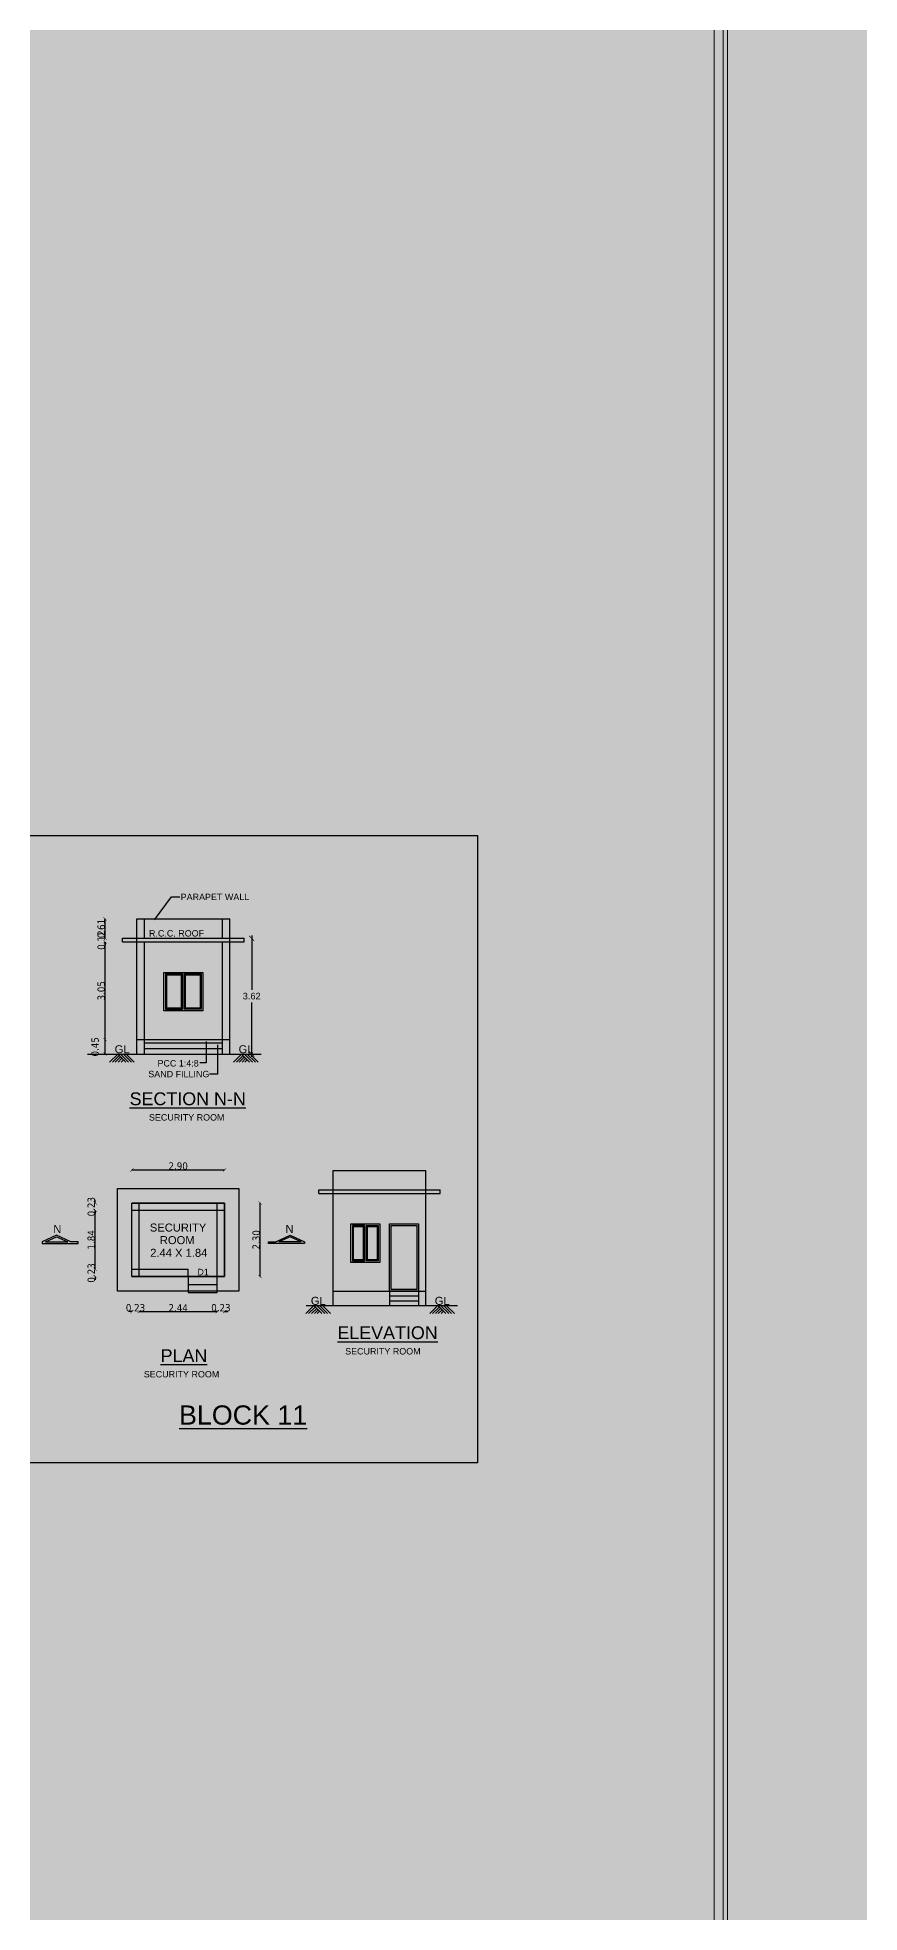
# Model space of a CAD drawing. Header units: metres. Extents: x 0 to 11269, y -5244 to -4054.
# Drawn here: x 10353.8 to 10379.5, y -4869.2 to -4810.6 of the extents above; entities that cross this region are included whole.
import ezdxf

# ---------------------------------------------------------------- set-up
doc = ezdxf.new("R2010")
doc.units = ezdxf.units.M
doc.header["$MEASUREMENT"] = 0
doc.header["$PDMODE"] = 2
doc.linetypes.add('HIDDEN', pattern=[0.375, 0.25, -0.125])
doc.linetypes.add('HIDDEN2', pattern=[0.1875, 0.125, -0.0625])
for name, color, linetype in [('2CON', 5, 'Continuous'), ('3CON', 3, 'Continuous'), ('BOUNDARY', 6, 'Continuous'), ('DIM', 3, 'Continuous'), ('G', 5, 'Continuous'), ('REIN', 3, 'Continuous'), ('TEX', 2, 'Continuous'), ('TEXT', 3, 'Continuous'), ('WALL', 4, 'Continuous')]:
    doc.layers.add(name, color=color, linetype=linetype)
doc.styles.get("Standard").update_dxf_attribs({"font": 'arial.ttf'})
doc.styles.add('STYLE1', font='tahoma.ttf', dxfattribs={"height": 0.23})
doc.styles.add('SUBBU3', font='swissl.ttf', dxfattribs={"width": 0.8})
doc.dimstyles.new('300', dxfattribs={"dimscale": 0.1, "dimtxt": 500, "dimasz": 2000, "dimexe": 400, "dimexo": 1500, "dimgap": 0, "dimtad": 1, "dimlfac": 0.001, "dimzin": 0, "dimdsep": 46, "dimtxsty": 'Standard', "dimcen": 800, "dimse1": 1, "dimse2": 1, "dimclrd": 1, "dimclre": 5, "dimclrt": 3, "dimadec": 0, "dimazin": 0, "dimtfac": 1, "dimtix": 1, "dimtofl": 0, "dimtmove": 1, "dimatfit": 3, "dimfxl": 0, "dimtolj": 1, "dimtzin": 0, "dimarcsym": 0})
doc.dimstyles.new('FLOOR PLAN', dxfattribs={"dimtxt": 0.4, "dimasz": 0.1, "dimexe": 0.18, "dimexo": 0.0625, "dimgap": 0, "dimtad": 1, "dimzin": 0, "dimdsep": 46, "dimtxsty": 'Standard', "dimblk": 'ARCHTICK', "dimcen": 0.09, "dimse1": 1, "dimse2": 1, "dimclrd": 254, "dimclrt": 3, "dimadec": 0, "dimazin": 0, "dimtfac": 1, "dimtix": 1, "dimtofl": 0, "dimtmove": 1, "dimatfit": 0, "dimfxl": 0, "dimtolj": 1, "dimtzin": 0, "dimlwd": -1, "dimarcsym": 0})
doc.dimstyles.new('GG', dxfattribs={"dimscale": 0.1, "dimtxt": 2000, "dimasz": 2000, "dimexe": 400, "dimexo": 1500, "dimgap": 0.08, "dimtad": 1, "dimlfac": 0.001, "dimzin": 0, "dimdsep": 46, "dimtxsty": 'Standard', "dimcen": 800, "dimse1": 1, "dimse2": 1, "dimclrd": 1, "dimclre": 5, "dimclrt": 3, "dimadec": 0, "dimazin": 0, "dimtfac": 1, "dimtix": 1, "dimtofl": 0, "dimtmove": 0, "dimatfit": 3, "dimfxl": 0, "dimtolj": 1, "dimtzin": 0, "dimarcsym": 0})
doc.dimstyles.new('STY', dxfattribs={"dimscale": 0.9, "dimtxt": 0.23, "dimasz": 0.18, "dimexe": 0.15, "dimexo": 0.6, "dimgap": 0.1, "dimtad": 1, "dimtih": 1, "dimtoh": 1, "dimzin": 0, "dimdsep": 46, "dimtxsty": 'Standard', "dimblk": 'ARCHTICK', "dimcen": 0.09375, "dimdle": 0.1, "dimse1": 1, "dimse2": 1, "dimclrd": 256, "dimclrt": 256, "dimadec": 0, "dimazin": 0, "dimtfac": 1, "dimtix": 1, "dimtmove": 1, "dimatfit": 0, "dimfxl": 0, "dimtolj": 1, "dimtzin": 0, "dimlwd": -1, "dimarcsym": 0})

# ---------------------------------------------------------------- blocks, each defined once
blk = doc.blocks.new('_ArchTick')
at = {"color": 0, "lineweight": 0, "const_width": 0.15}
blk.add_lwpolyline([(-0.5, -0.5), (0.5, 0.5)], dxfattribs=at)
blk = doc.blocks.new('*D161')
at = {"layer": 'DEFPOINTS', "color": 0, "linetype": 'ByBlock', "ltscale": 100}
for p in [(10356.734, -4849.299), (10356.964, -4849.299), (10356.964, -4850.392)]:
    blk.add_point(p, dxfattribs=at)
at = {"layer": 'DIM', "color": 254, "linetype": 'HIDDEN', "ltscale": 100}
for p, q in [((10356.734, -4850.392), (10356.634, -4850.392)), ((10356.964, -4850.392), (10357.064, -4850.392))]:
    blk.add_line(p, q, dxfattribs=at)
at = {"layer": 'DIM', "color": 254, "linetype": 'ByBlock', "ltscale": 100, "xscale": 0.1, "yscale": 0.1, "zscale": 0.1}
blk.add_blockref('_ArchTick', (10356.734, -4850.392), dxfattribs=at)
at = {"layer": 'DIM', "color": 254, "linetype": 'ByBlock', "ltscale": 100, "xscale": 0.1, "yscale": 0.1, "zscale": 0.1, "rotation": 180}
blk.add_blockref('_ArchTick', (10356.964, -4850.392), dxfattribs=at)
at = {"layer": 'DIM', "color": 3, "linetype": 'ByBlock', "ltscale": 100, "insert": (10356.849, -4850.273), "char_height": 0.23, "attachment_point": 5, "style": 'STYLE1'}
blk.add_mtext('\\A1;0.23', dxfattribs=at)
blk = doc.blocks.new('*D162')
at = {"layer": 'DEFPOINTS', "color": 0, "linetype": 'ByBlock', "ltscale": 100}
for p in [(10356.964, -4849.299), (10359.404, -4849.299), (10359.404, -4850.392)]:
    blk.add_point(p, dxfattribs=at)
at = {"layer": 'DIM', "color": 254, "linetype": 'HIDDEN', "ltscale": 100}
blk.add_line((10356.964, -4850.392), (10359.404, -4850.392), dxfattribs=at)
at = {"layer": 'DIM', "color": 254, "linetype": 'ByBlock', "ltscale": 100, "xscale": 0.1, "yscale": 0.1, "zscale": 0.1, "rotation": 180}
blk.add_blockref('_ArchTick', (10356.964, -4850.392), dxfattribs=at)
at = {"layer": 'DIM', "color": 254, "linetype": 'ByBlock', "ltscale": 100, "xscale": 0.1, "yscale": 0.1, "zscale": 0.1}
blk.add_blockref('_ArchTick', (10359.404, -4850.392), dxfattribs=at)
at = {"layer": 'DIM', "color": 3, "linetype": 'ByBlock', "ltscale": 100, "insert": (10358.184, -4850.275), "char_height": 0.23, "attachment_point": 5, "style": 'STYLE1'}
blk.add_mtext('\\A1;2.44', dxfattribs=at)
blk = doc.blocks.new('*D163')
at = {"layer": 'DEFPOINTS', "color": 0, "linetype": 'ByBlock', "ltscale": 100}
for p in [(10359.404, -4849.299), (10359.634, -4849.299), (10359.634, -4850.392)]:
    blk.add_point(p, dxfattribs=at)
at = {"layer": 'DIM', "color": 254, "linetype": 'HIDDEN', "ltscale": 100}
for p, q in [((10359.404, -4850.392), (10359.304, -4850.392)), ((10359.634, -4850.392), (10359.734, -4850.392))]:
    blk.add_line(p, q, dxfattribs=at)
at = {"layer": 'DIM', "color": 254, "linetype": 'ByBlock', "ltscale": 100, "xscale": 0.1, "yscale": 0.1, "zscale": 0.1}
blk.add_blockref('_ArchTick', (10359.404, -4850.392), dxfattribs=at)
at = {"layer": 'DIM', "color": 254, "linetype": 'ByBlock', "ltscale": 100, "xscale": 0.1, "yscale": 0.1, "zscale": 0.1, "rotation": 180}
blk.add_blockref('_ArchTick', (10359.634, -4850.392), dxfattribs=at)
at = {"layer": 'DIM', "color": 3, "linetype": 'ByBlock', "ltscale": 100, "insert": (10359.519, -4850.273), "char_height": 0.23, "attachment_point": 5, "style": 'STYLE1'}
blk.add_mtext('\\A1;0.23', dxfattribs=at)
blk = doc.blocks.new('*D164')
at = {"layer": 'DEFPOINTS', "color": 0, "linetype": 'ByBlock', "ltscale": 100}
for p in [(10359.634, -4845.966), (10356.734, -4846.999), (10359.634, -4846.999)]:
    blk.add_point(p, dxfattribs=at)
at = {"layer": 'DIM', "color": 254, "linetype": 'HIDDEN', "ltscale": 100}
blk.add_line((10356.734, -4845.966), (10359.634, -4845.966), dxfattribs=at)
at = {"layer": 'DIM', "color": 254, "linetype": 'ByBlock', "ltscale": 100, "xscale": 0.1, "yscale": 0.1, "zscale": 0.1, "rotation": 180}
blk.add_blockref('_ArchTick', (10356.734, -4845.966), dxfattribs=at)
at = {"layer": 'DIM', "color": 254, "linetype": 'ByBlock', "ltscale": 100, "xscale": 0.1, "yscale": 0.1, "zscale": 0.1}
blk.add_blockref('_ArchTick', (10359.634, -4845.966), dxfattribs=at)
at = {"layer": 'DIM', "color": 3, "linetype": 'ByBlock', "ltscale": 100, "insert": (10358.184, -4845.846), "char_height": 0.23, "attachment_point": 5, "style": 'STYLE1'}
blk.add_mtext('\\A1;2.90', dxfattribs=at)
blk = doc.blocks.new('*D165')
at = {"layer": 'DEFPOINTS', "color": 0, "linetype": 'ByBlock', "ltscale": 100}
for p in [(10355.588, -4849.069), (10356.734, -4849.069), (10356.734, -4849.299)]:
    blk.add_point(p, dxfattribs=at)
at = {"layer": 'DIM', "color": 254, "linetype": 'HIDDEN', "ltscale": 100}
for p, q in [((10355.588, -4849.069), (10355.588, -4848.969)), ((10355.588, -4849.299), (10355.588, -4849.399))]:
    blk.add_line(p, q, dxfattribs=at)
at = {"layer": 'DIM', "color": 254, "linetype": 'ByBlock', "ltscale": 100, "xscale": 0.1, "yscale": 0.1, "zscale": 0.1}
for p, rotation in [((10355.588, -4849.069), 270), ((10355.588, -4849.299), 90)]:
    blk.add_blockref('_ArchTick', p, dxfattribs=dict(at, rotation=rotation))
at = {"layer": 'DIM', "color": 3, "linetype": 'ByBlock', "ltscale": 100, "insert": (10355.468, -4849.184), "char_height": 0.23, "attachment_point": 5, "rotation": 90, "style": 'STYLE1'}
blk.add_mtext('\\A1;0.23', dxfattribs=at)
blk = doc.blocks.new('*D166')
at = {"layer": 'DEFPOINTS', "color": 0, "linetype": 'ByBlock', "ltscale": 100}
for p in [(10355.588, -4847.229), (10356.734, -4847.229), (10356.734, -4849.069)]:
    blk.add_point(p, dxfattribs=at)
at = {"layer": 'DIM', "color": 254, "linetype": 'HIDDEN', "ltscale": 100}
blk.add_line((10355.588, -4849.069), (10355.588, -4847.229), dxfattribs=at)
at = {"layer": 'DIM', "color": 254, "linetype": 'ByBlock', "ltscale": 100, "xscale": 0.1, "yscale": 0.1, "zscale": 0.1}
for p, rotation in [((10355.588, -4847.229), 90), ((10355.588, -4849.069), 270)]:
    blk.add_blockref('_ArchTick', p, dxfattribs=dict(at, rotation=rotation))
at = {"layer": 'DIM', "color": 3, "linetype": 'ByBlock', "ltscale": 100, "insert": (10355.467, -4848.149), "char_height": 0.23, "attachment_point": 5, "rotation": 90, "style": 'STYLE1'}
blk.add_mtext('\\A1;1.84', dxfattribs=at)
blk = doc.blocks.new('*D167')
at = {"layer": 'DEFPOINTS', "color": 0, "linetype": 'ByBlock', "ltscale": 100}
for p in [(10355.588, -4846.999), (10356.734, -4846.999), (10356.734, -4847.229)]:
    blk.add_point(p, dxfattribs=at)
at = {"layer": 'DIM', "color": 254, "linetype": 'HIDDEN', "ltscale": 100}
for p, q in [((10355.588, -4846.999), (10355.588, -4846.899)), ((10355.588, -4847.229), (10355.588, -4847.329))]:
    blk.add_line(p, q, dxfattribs=at)
at = {"layer": 'DIM', "color": 254, "linetype": 'ByBlock', "ltscale": 100, "xscale": 0.1, "yscale": 0.1, "zscale": 0.1}
for p, rotation in [((10355.588, -4846.999), 270), ((10355.588, -4847.229), 90)]:
    blk.add_blockref('_ArchTick', p, dxfattribs=dict(at, rotation=rotation))
at = {"layer": 'DIM', "color": 3, "linetype": 'ByBlock', "ltscale": 100, "insert": (10355.468, -4847.114), "char_height": 0.23, "attachment_point": 5, "rotation": 90, "style": 'STYLE1'}
blk.add_mtext('\\A1;0.23', dxfattribs=at)
blk = doc.blocks.new('*D168')
at = {"layer": 'DEFPOINTS', "color": 0, "linetype": 'ByBlock', "ltscale": 100}
for p in [(10359.634, -4846.999), (10360.743, -4846.999), (10359.634, -4849.299)]:
    blk.add_point(p, dxfattribs=at)
at = {"layer": 'DIM', "color": 254, "linetype": 'HIDDEN', "ltscale": 100}
blk.add_line((10360.743, -4849.299), (10360.743, -4846.999), dxfattribs=at)
at = {"layer": 'DIM', "color": 254, "linetype": 'ByBlock', "ltscale": 100, "xscale": 0.1, "yscale": 0.1, "zscale": 0.1}
for p, rotation in [((10360.743, -4846.999), 90), ((10360.743, -4849.299), 270)]:
    blk.add_blockref('_ArchTick', p, dxfattribs=dict(at, rotation=rotation))
at = {"layer": 'DIM', "color": 3, "linetype": 'ByBlock', "ltscale": 100, "insert": (10360.623, -4848.149), "char_height": 0.23, "attachment_point": 5, "rotation": 90, "style": 'STYLE1'}
blk.add_mtext('\\A1;2.30', dxfattribs=at)
blk = doc.blocks.new('*D169')
at = {"layer": 'DEFPOINTS', "color": 0, "linetype": 'ByBlock', "ltscale": 100}
for p in [(10355.898, -4841.894), (10356.896, -4841.894), (10356.896, -4842.344)]:
    blk.add_point(p, dxfattribs=at)
at = {"layer": 'DIM', "color": 254, "linetype": 'HIDDEN', "ltscale": 100}
blk.add_line((10355.898, -4842.344), (10355.898, -4841.894), dxfattribs=at)
at = {"layer": 'DIM', "color": 254, "linetype": 'ByBlock', "ltscale": 100, "xscale": 0.1, "yscale": 0.1, "zscale": 0.1}
for p, rotation in [((10355.898, -4841.894), 90), ((10355.898, -4842.344), 270)]:
    blk.add_blockref('_ArchTick', p, dxfattribs=dict(at, rotation=rotation))
at = {"layer": 'DIM', "color": 3, "linetype": 'ByBlock', "ltscale": 100, "insert": (10355.588, -4842.119), "char_height": 0.23, "attachment_point": 5, "rotation": 90, "style": 'STYLE1'}
blk.add_mtext('\\A1;0.45', dxfattribs=at)
blk = doc.blocks.new('*D170')
at = {"layer": 'DEFPOINTS', "color": 0, "linetype": 'ByBlock', "ltscale": 100}
for p in [(10355.898, -4838.844), (10356.896, -4838.844), (10356.896, -4841.894)]:
    blk.add_point(p, dxfattribs=at)
at = {"layer": 'DIM', "color": 254, "linetype": 'HIDDEN', "ltscale": 100}
blk.add_line((10355.898, -4841.894), (10355.898, -4838.844), dxfattribs=at)
at = {"layer": 'DIM', "color": 254, "linetype": 'ByBlock', "ltscale": 100, "xscale": 0.1, "yscale": 0.1, "zscale": 0.1}
for p, rotation in [((10355.898, -4838.844), 90), ((10355.898, -4841.894), 270)]:
    blk.add_blockref('_ArchTick', p, dxfattribs=dict(at, rotation=rotation))
at = {"layer": 'DIM', "color": 3, "linetype": 'ByBlock', "ltscale": 100, "insert": (10355.778, -4840.369), "char_height": 0.23, "attachment_point": 5, "rotation": 90, "style": 'STYLE1'}
blk.add_mtext('\\A1;3.05', dxfattribs=at)
blk = doc.blocks.new('*D171')
at = {"layer": 'DEFPOINTS', "color": 0, "linetype": 'ByBlock', "ltscale": 100}
for p in [(10355.898, -4838.729), (10356.896, -4838.729), (10356.896, -4838.844)]:
    blk.add_point(p, dxfattribs=at)
at = {"layer": 'DIM', "color": 254, "linetype": 'HIDDEN', "ltscale": 100}
for p, q in [((10355.898, -4838.729), (10355.898, -4838.629)), ((10355.898, -4838.844), (10355.898, -4838.944))]:
    blk.add_line(p, q, dxfattribs=at)
at = {"layer": 'DIM', "color": 254, "linetype": 'ByBlock', "ltscale": 100, "xscale": 0.1, "yscale": 0.1, "zscale": 0.1}
for p, rotation in [((10355.898, -4838.729), 270), ((10355.898, -4838.844), 90)]:
    blk.add_blockref('_ArchTick', p, dxfattribs=dict(at, rotation=rotation))
at = {"layer": 'DIM', "color": 3, "linetype": 'ByBlock', "ltscale": 100, "insert": (10355.778, -4838.786), "char_height": 0.23, "attachment_point": 5, "rotation": 90, "style": 'STYLE1'}
blk.add_mtext('\\A1;0.12', dxfattribs=at)
blk = doc.blocks.new('*D172')
at = {"layer": 'DEFPOINTS', "color": 0, "linetype": 'ByBlock', "ltscale": 100}
for p in [(10355.898, -4838.119), (10356.896, -4838.119), (10356.896, -4838.729)]:
    blk.add_point(p, dxfattribs=at)
at = {"layer": 'DIM', "color": 254, "linetype": 'HIDDEN', "ltscale": 100}
blk.add_line((10355.898, -4838.729), (10355.898, -4838.119), dxfattribs=at)
at = {"layer": 'DIM', "color": 254, "linetype": 'ByBlock', "ltscale": 100, "xscale": 0.1, "yscale": 0.1, "zscale": 0.1}
for p, rotation in [((10355.898, -4838.119), 90), ((10355.898, -4838.729), 270)]:
    blk.add_blockref('_ArchTick', p, dxfattribs=dict(at, rotation=rotation))
at = {"layer": 'DIM', "color": 3, "linetype": 'ByBlock', "ltscale": 100, "insert": (10355.778, -4838.424), "char_height": 0.23, "attachment_point": 5, "rotation": 90, "style": 'STYLE1'}
blk.add_mtext('\\A1;0.61', dxfattribs=at)
blk = doc.blocks.new('*D238')
at = {"layer": 'DEFPOINTS', "color": 0, "linetype": 'ByBlock'}
for p in [(10359.796, -4838.729), (10360.481, -4838.729), (10359.796, -4842.344)]:
    blk.add_point(p, dxfattribs=at)
at = {"layer": 'WALL'}
for p, q in [((10360.481, -4838.639), (10360.481, -4840.34)), ((10360.481, -4842.434), (10360.481, -4840.732))]:
    blk.add_line(p, q, dxfattribs=at)
at = {"layer": 'WALL', "linetype": 'ByBlock', "xscale": 0.162, "yscale": 0.162, "zscale": 0.162}
for p, rotation in [((10360.481, -4838.729), 90), ((10360.481, -4842.344), 270)]:
    blk.add_blockref('_ArchTick', p, dxfattribs=dict(at, rotation=rotation))
at = {"layer": 'WALL', "linetype": 'ByBlock', "insert": (10360.481, -4840.536), "char_height": 0.207, "attachment_point": 5}
blk.add_mtext('\\A1;3.62', dxfattribs=at)

msp = doc.modelspace()

# ---------------------------------------------------------------- linework, layer by layer
at = {"linetype": 'ByBlock', "lineweight": 18}
for points in [[(10374.93588, -4887.50771), (10497.7395, -4887.50771), (10497.7395, -4800.40255), (10374.93588, -4800.40255)], [(10375.21384, -4887.22975), (10497.46154, -4887.22975), (10497.46154, -4800.68051), (10375.21384, -4800.68051)], [(10375.35282, -4887.09076), (10497.32255, -4887.09076), (10497.32255, -4800.81949), (10375.35282, -4800.81949)]]:
    msp.add_lwpolyline(points, close=True, dxfattribs=at)
at = {"linetype": 'ByBlock'}
msp.add_lwpolyline([(10353.12421, -4835.51673), (10367.5424, -4835.51673), (10367.5424, -4855.11626), (10353.12421, -4855.11626)], close=True, dxfattribs=at)
at = {"layer": '2CON'}
for p, q in [((10356.0404, -4842.59556), (10356.29241, -4842.34355)), ((10356.1295, -4842.59556), (10356.33696, -4842.3881)), ((10356.2186, -4842.59556), (10356.38151, -4842.43265)), ((10356.54443, -4842.59556), (10356.29241, -4842.34355)), ((10356.3077, -4842.59556), (10356.42606, -4842.4772)), ((10356.63353, -4842.59556), (10356.38151, -4842.34355)), ((10356.3968, -4842.59556), (10356.47061, -4842.52175)), ((10356.72263, -4842.59556), (10356.47061, -4842.34355)), ((10356.81173, -4842.59556), (10356.55971, -4842.34355)), ((10359.91384, -4842.59556), (10360.16585, -4842.34355)), ((10360.00294, -4842.59556), (10360.2104, -4842.3881)), ((10360.09204, -4842.59556), (10360.25495, -4842.43265)), ((10360.41787, -4842.59556), (10360.16585, -4842.34355)), ((10360.18114, -4842.59556), (10360.2995, -4842.4772)), ((10360.50697, -4842.59556), (10360.25495, -4842.34355)), ((10360.27024, -4842.59556), (10360.34405, -4842.52175)), ((10360.59607, -4842.59556), (10360.34405, -4842.34355)), ((10360.68517, -4842.59556), (10360.43315, -4842.34355)), ((10362.17245, -4850.45565), (10362.42446, -4850.20364)), ((10362.26155, -4850.45565), (10362.46901, -4850.24819)), ((10362.35065, -4850.45565), (10362.51356, -4850.29274)), ((10362.67647, -4850.45565), (10362.42446, -4850.20364)), ((10362.43975, -4850.45565), (10362.55811, -4850.33729)), ((10362.76557, -4850.45565), (10362.51356, -4850.20364)), ((10362.52885, -4850.45565), (10362.60266, -4850.38184)), ((10362.85467, -4850.45565), (10362.60266, -4850.20364)), ((10362.94377, -4850.45565), (10362.69176, -4850.20364)), ((10366.04589, -4850.45565), (10366.2979, -4850.20364)), ((10366.13499, -4850.45565), (10366.34245, -4850.24819)), ((10366.22409, -4850.45565), (10366.387, -4850.29274)), ((10366.54992, -4850.45565), (10366.2979, -4850.20364)), ((10366.31319, -4850.45565), (10366.43155, -4850.33729)), ((10366.63902, -4850.45565), (10366.387, -4850.20364)), ((10366.40229, -4850.45565), (10366.4761, -4850.38184)), ((10366.72812, -4850.45565), (10366.4761, -4850.20364)), ((10366.81722, -4850.45565), (10366.5652, -4850.20364))]:
    msp.add_line(p, q, dxfattribs=at)
at = {"layer": 'DIM', "color": 4, "linetype": 'ByBlock', "ltscale": 100}
for p, q in [((10356.89596, -4842.34355), (10356.89596, -4838.11855)), ((10356.89596, -4838.11855), (10359.79596, -4838.11855)), ((10357.12596, -4838.72855), (10357.12596, -4838.11855)), ((10359.56596, -4838.72855), (10359.56596, -4838.11855)), ((10359.79596, -4842.34355), (10359.79596, -4838.11855)), ((10356.44596, -4838.72855), (10360.24596, -4838.72855)), ((10356.44596, -4838.84355), (10356.44596, -4838.72855)), ((10360.24596, -4838.84355), (10360.24596, -4838.72855)), ((10356.44596, -4838.84355), (10360.24596, -4838.84355)), ((10357.12596, -4842.34355), (10357.12596, -4838.84355)), ((10359.56596, -4842.34355), (10359.56596, -4838.84355)), ((10358.29177, -4839.87355), (10358.29177, -4840.91355)), ((10358.40014, -4839.87355), (10358.40014, -4840.91355)), ((10356.89596, -4841.89355), (10359.79596, -4841.89355)), ((10357.12596, -4841.99501), (10359.56596, -4841.99501)), ((10357.12596, -4842.16791), (10359.56596, -4842.16791)), ((10355.34716, -4842.34355), (10360.77884, -4842.34355)), ((10363.028, -4850.20364), (10363.028, -4845.97864)), ((10363.028, -4845.97864), (10365.928, -4845.97864)), ((10365.928, -4850.20364), (10365.928, -4845.97864)), ((10359.63428, -4846.99886), (10356.73428, -4846.99886)), ((10356.96428, -4849.29886), (10356.96428, -4846.99886)), ((10359.40428, -4849.29886), (10359.40428, -4846.99886)), ((10359.63428, -4849.29886), (10359.63428, -4846.99886)), ((10362.578, -4846.58864), (10366.378, -4846.58864)), ((10362.578, -4846.70364), (10362.578, -4846.58864)), ((10362.578, -4846.70364), (10366.378, -4846.70364)), ((10366.378, -4846.70364), (10366.378, -4846.58864)), ((10359.63428, -4847.22886), (10356.73428, -4847.22886)), ((10363.97881, -4847.73364), (10363.97881, -4848.77364)), ((10364.08718, -4847.73364), (10364.08718, -4848.77364)), ((10356.73428, -4849.06886), (10358.49428, -4849.06886)), ((10358.49428, -4849.29886), (10358.49428, -4849.06886)), ((10358.49428, -4849.29886), (10358.49428, -4849.79886)), ((10359.40428, -4849.79886), (10359.40428, -4849.29886)), ((10358.49428, -4849.54886), (10359.40428, -4849.54886)), ((10358.49428, -4849.79886), (10359.40428, -4849.79886)), ((10363.028, -4849.75364), (10365.928, -4849.75364)), ((10364.788, -4849.75364), (10364.788, -4850.20364)), ((10364.788, -4849.90364), (10365.698, -4849.90364)), ((10365.698, -4849.75364), (10365.698, -4850.20364)), ((10362.17995, -4850.20364), (10366.91089, -4850.20364)), ((10364.788, -4850.05364), (10365.698, -4850.05364))]:
    msp.add_line(p, q, dxfattribs=at)
at = {"layer": 'DIM', "color": 7, "linetype": 'ByBlock', "ltscale": 100}
for q in [(10356.73428, -4846.99886), (10359.63428, -4849.29886)]:
    msp.add_line((10356.73428, -4849.29886), q, dxfattribs=at)
at = {"layer": 'DIM', "color": 4, "linetype": 'ByBlock', "ltscale": 100}
for points in [[(10357.73597, -4839.79355), (10358.95594, -4839.79355), (10358.95594, -4840.99355), (10357.73597, -4840.99355)], [(10358.32177, -4839.84355), (10357.78597, -4839.84355), (10357.78597, -4840.94355), (10358.32177, -4840.94355)], [(10358.29177, -4839.87355), (10357.81597, -4839.87355), (10357.81597, -4840.91355), (10358.29177, -4840.91355)], [(10358.37014, -4839.84355), (10358.90594, -4839.84355), (10358.90594, -4840.94355), (10358.37014, -4840.94355)], [(10358.40014, -4839.87355), (10358.87594, -4839.87355), (10358.87594, -4840.91355), (10358.40014, -4840.91355)], [(10356.73428, -4846.99886), (10359.63428, -4846.99886), (10359.63428, -4849.29886), (10356.73428, -4849.29886)], [(10363.57801, -4847.65364), (10364.48798, -4847.65364), (10364.48798, -4848.85364), (10363.57801, -4848.85364)], [(10364.00881, -4847.70364), (10363.62801, -4847.70364), (10363.62801, -4848.80364), (10364.00881, -4848.80364)], [(10363.97881, -4847.73364), (10363.65801, -4847.73364), (10363.65801, -4848.77364), (10363.97881, -4848.77364)], [(10364.05718, -4847.70364), (10364.43798, -4847.70364), (10364.43798, -4848.80364), (10364.05718, -4848.80364)], [(10364.08718, -4847.73364), (10364.40798, -4847.73364), (10364.40798, -4848.77364), (10364.08718, -4848.77364)], [(10364.788, -4847.65364), (10365.698, -4847.65364), (10365.698, -4849.75364), (10364.788, -4849.75364)], [(10364.838, -4847.70364), (10365.648, -4847.70364), (10365.648, -4849.70364), (10364.838, -4849.70364)]]:
    msp.add_lwpolyline(points, close=True, dxfattribs=at)
for points in [[(10358.29177, -4840.91355), (10357.81597, -4840.91355), (10357.81597, -4839.87355), (10358.29177, -4839.87355)], [(10358.40014, -4839.87355), (10358.87594, -4839.87355), (10358.87594, -4840.91355), (10358.40014, -4840.91355)], [(10363.97881, -4848.77364), (10363.65801, -4848.77364), (10363.65801, -4847.73364), (10363.97881, -4847.73364)], [(10364.08718, -4847.73364), (10364.40798, -4847.73364), (10364.40798, -4848.77364), (10364.08718, -4848.77364)]]:
    msp.add_lwpolyline(points, dxfattribs=at)
at = {"layer": 'DIM', "color": 4, "linetype": 'HIDDEN2', "ltscale": 100}
msp.add_lwpolyline([(10356.28428, -4846.54886), (10360.08428, -4846.54886), (10360.08428, -4849.74886), (10356.28428, -4849.74886)], close=True, dxfattribs=at)
at = {"layer": 'G'}
for p, q in [((10354.03287, -4848.21678), (10354.38265, -4848.05064)), ((10354.38265, -4848.05064), (10354.73243, -4848.21678)), ((10361.68202, -4848.05064), (10361.33224, -4848.21678)), ((10362.0318, -4848.21678), (10361.68202, -4848.05064)), ((10354.03287, -4848.21678), (10354.73243, -4848.21678)), ((10362.0318, -4848.21678), (10361.33224, -4848.21678))]:
    msp.add_line(p, q, dxfattribs=at)
at = {"layer": 'REIN'}
for points in [[(10355.05765, -4848.25991), (10355.05765, -4848.21678), (10354.83265, -4848.21678), (10354.38265, -4848.00303), (10353.93265, -4848.21678), (10353.93265, -4848.25991), (10355.05765, -4848.25991)], [(10361.00702, -4848.25991), (10361.00702, -4848.21678), (10361.23202, -4848.21678), (10361.68202, -4848.00303), (10362.13202, -4848.21678), (10362.13202, -4848.25991), (10361.00702, -4848.25991)]]:
    msp.add_lwpolyline(points, close=True, dxfattribs=at)

# ---------------------------------------------------------------- texts
at = {"color": 2}
for p in [(10356.1985, -4842.32016), (10360.07194, -4842.32016), (10362.33055, -4850.18025), (10366.20399, -4850.18025)]:
    msp.add_text('GL', height=0.25, dxfattribs=at).set_placement(p)
at = {"layer": '2CON', "color": 3, "linetype": 'Continuous'}
for s, p in [('PARAPET WALL', (10358.26233, -4837.53618)), ('R.C.C. ROOF', (10357.27042, -4838.67242))]:
    msp.add_text(s, height=0.2, dxfattribs=at).set_placement(p)
at = {"layer": '3CON', "lineweight": 30}
for s, p in [('SAND FILLING', (10357.24965, -4843.06967)), ('PCC 1:4:8', (10357.53743, -4842.73396))]:
    msp.add_text(s, height=0.2, dxfattribs=at).set_placement(p)
at = {"layer": '3CON'}
for s, p in [('SECURITY ROOM', (10357.27052, -4844.42295)), ('D1', (10358.78554, -4849.25527)), ('SECURITY ROOM', (10363.40257, -4851.73141)), ('SECURITY ROOM', (10357.10884, -4852.44795))]:
    msp.add_text(s, height=0.2, dxfattribs=at).set_placement(p)
at = {"layer": 'TEX', "style": 'SUBBU3'}
for s, height, p in [('%%USECTION N-N', 0.4, (10356.66552, -4843.9427)), ('%%UELEVATION', 0.4, (10363.15963, -4851.25116)), ('%%UPLAN', 0.4, (10357.635, -4851.9677)), ('%%UBLOCK 11', 0.6, (10358.21056, -4853.92251))]:
    msp.add_text(s, height=height, dxfattribs=at).set_placement(p)
at = {"layer": 'TEX', "color": 11, "style": 'SUBBU3'}
for p in [(10354.27989, -4847.93668), (10361.54037, -4847.93668)]:
    msp.add_text('N', height=0.25, dxfattribs=at).set_placement(p)
at = {"layer": 'TEXT', "color": 3}
for s, p in [('SECURITY', (10357.29804, -4847.89017)), (' ROOM', (10357.51345, -4848.28326)), ('2.44 X 1.84', (10357.30988, -4848.67987))]:
    msp.add_text(s, height=0.25, dxfattribs=at).set_placement(p)

# ---------------------------------------------------------------- dimensions: what is measured, and where the dimension line sits
at = {"layer": 'DIM', "color": 7, "linetype": 'ByBlock', "ltscale": 100}
for base, p1, p2, picture, middle in [((10355.89788, -4838.11855), (10356.89596, -4838.72855), (10356.89596, -4838.11855), '*D172', (10355.77816, -4838.42355)), ((10355.8978754929, -4838.7285506987), (10356.8959561654, -4838.8435506987), (10356.8959561654, -4838.7285506987), '*D171', (10355.7780870442, -4838.7860506987)), ((10355.89788, -4838.84355), (10356.89596, -4841.89355), (10356.89596, -4838.84355), '*D170', (10355.77809, -4840.36855)), ((10355.58759, -4846.99886), (10356.73428, -4847.22886), (10356.73428, -4846.99886), '*D167', (10355.46781, -4847.11386)), ((10355.58759, -4847.22886), (10356.73428, -4849.06886), (10356.73428, -4847.22886), '*D166', (10355.46734, -4848.14886)), ((10355.58759, -4849.06886), (10356.73428, -4849.29886), (10356.73428, -4849.06886), '*D165', (10355.46781, -4849.18386))]:
    dim = msp.add_linear_dim(base=base, p1=p1, p2=p2, angle=90, dimstyle='FLOOR PLAN', override={"dimtxsty": 'STYLE1'}, dxfattribs=at)
    dim.commit()
    dim.dimension.update_dxf_attribs({"geometry": picture, "text_midpoint": middle})
dim = msp.add_linear_dim(base=(10355.89788, -4841.89355), p1=(10356.89596, -4842.34355), p2=(10356.89596, -4841.89355), angle=90, dimstyle='FLOOR PLAN', override={"dimtxsty": 'STYLE1'}, dxfattribs=at)
dim.commit()
dim.dimension.update_dxf_attribs({"geometry": '*D169', "text_midpoint": (10355.70793, -4842.11855), "dimtype": 160})
at = {"layer": 'DIM', "color": 4, "linetype": 'ByBlock', "ltscale": 100}
dim = msp.add_linear_dim(base=(10359.63428, -4845.96582), p1=(10356.73428, -4846.99886), p2=(10359.63428, -4846.99886), dimstyle='FLOOR PLAN', override={"dimtxsty": 'STYLE1'}, dxfattribs=at)
dim.commit()
dim.dimension.update_dxf_attribs({"geometry": '*D164', "text_midpoint": (10358.18428, -4845.84603)})
dim = msp.add_linear_dim(base=(10360.74328, -4846.99886), p1=(10359.63428, -4849.29886), p2=(10359.63428, -4846.99886), angle=90, dimstyle='FLOOR PLAN', override={"dimtxsty": 'STYLE1'}, dxfattribs=at)
dim.commit()
dim.dimension.update_dxf_attribs({"geometry": '*D168', "text_midpoint": (10360.62349, -4848.14886)})
at = {"layer": 'DIM', "color": 7, "linetype": 'ByBlock', "ltscale": 100}
for base, p1, p2, picture, middle in [((10356.96428, -4850.39245), (10356.73428, -4849.29886), (10356.96428, -4849.29886), '*D161', (10356.84928, -4850.27266)), ((10359.40428, -4850.39245), (10356.96428, -4849.29886), (10359.40428, -4849.29886), '*D162', (10358.18428, -4850.27505)), ((10359.63428, -4850.39245), (10359.40428, -4849.29886), (10359.63428, -4849.29886), '*D163', (10359.51928, -4850.27266))]:
    dim = msp.add_linear_dim(base=base, p1=p1, p2=p2, dimstyle='FLOOR PLAN', override={"dimtxsty": 'STYLE1'}, dxfattribs=at)
    dim.commit()
    dim.dimension.update_dxf_attribs({"geometry": picture, "text_midpoint": middle})
at = {"layer": 'WALL', "linetype": 'ByBlock'}
dim = msp.add_linear_dim(base=(10360.4811168712, -4838.7285506987), p1=(10359.7959561654, -4842.3435506987), p2=(10359.7959561654, -4838.7285506987), angle=90, dimstyle='STY', dxfattribs=at)
dim.commit()
dim.dimension.update_dxf_attribs({"geometry": '*D238', "text_midpoint": (10360.4811168712, -4840.5360506987)})

# ---------------------------------------------------------------- leaders
at = {"layer": 'BOUNDARY', "color": 4, "ltscale": 30}
for points in [[(10338.74018, -4839.93679), (10338.74018, -4840.61783), (10338.52945, -4840.61783)], [(10339.08518, -4840.01079), (10339.08518, -4841.00613), (10338.80052, -4841.00613)], [(10359.06321, -4841.95316), (10359.06321, -4842.62128), (10358.86556, -4842.62128)], [(10359.40821, -4842.05564), (10359.40821, -4842.97094), (10359.16565, -4842.97094)]]:
    msp.add_leader(points, dimstyle='GG', override={"dimgap": 0.04, "dimtad": 0}, dxfattribs=at)
at = {"layer": 'DIM', "color": 4, "linetype": 'ByBlock', "ltscale": 100}
for points in [[(10460.50999, -4816.79493), (10460.25259, -4816.44735), (10460.10104, -4816.44735)], [(10263.61684, -4844.19499), (10263.76752, -4843.77778), (10263.95317, -4843.77778)], [(10346.28946, -4848.16619), (10346.28946, -4847.31274), (10346.06682, -4847.31274)], [(10388.23355, -4855.597), (10388.23355, -4854.9575), (10388.49255, -4854.9575)], [(10389.5788, -4856.48554), (10389.5788, -4856.05715), (10389.8378, -4856.05715)], [(10446.07479, -4836.15356), (10445.7272, -4835.6999), (10445.7272, -4835.54835)], [(10357.44577, -4838.15418), (10357.97765, -4837.42831), (10358.23665, -4837.42831)], [(10411.64429, -4855.73493), (10411.32479, -4855.09543), (10411.58379, -4855.09543)], [(10182.8986, -4841.86674), (10183.35226, -4841.51916), (10183.50381, -4841.51916)], [(10528.43394, -4818.56035), (10527.9761, -4818.512), (10527.9761, -4818.266)], [(10264.78864, -4847.24193), (10265.27058, -4847.164), (10265.27058, -4846.918)], [(10446.01166, -4818.95853), (10445.12518, -4818.95853), (10445.12518, -4818.71253)], [(10427.37057, -4828.9002), (10426.99834, -4828.9002), (10426.99834, -4828.6542)], [(10229.16064, -4834.07491), (10229.97564, -4834.07491), (10229.97564, -4833.64641)], [(10398.31303, -4837.12847), (10397.39303, -4837.12847)], [(10399.97803, -4843.90547), (10398.75803, -4843.90547)], [(10427.35107, -4846.85279), (10426.97884, -4846.85279), (10426.97884, -4846.60679)], [(10213.10059, -4847.28963), (10213.76159, -4847.28963), (10213.76159, -4847.08313)], [(10462.44716, -4859.6373), (10461.63216, -4859.6373), (10461.63216, -4859.2088)], [(10427.26757, -4864.41804), (10426.89534, -4864.41804), (10426.89534, -4864.17204)], [(10446.35648, -4874.90496), (10445.69548, -4874.90496), (10445.69548, -4874.69846)], [(10402.76303, -4864.10188), (10402.76303, -4865.12693)], [(10404.66003, -4866.06925), (10404.66003, -4866.92775), (10404.91903, -4866.92775)]]:
    msp.add_leader(points, dimstyle='300', override={"dimgap": 0.04, "dimtad": 0, "dimfxl": 0.1875}, dxfattribs=at)
at = {"layer": 'DIM', "color": 7, "linetype": 'ByBlock', "ltscale": 100}
for points in [[(10392.31991, -4863.25111), (10392.31991, -4862.55191)], [(10398.03838, -4863.50465), (10398.03838, -4862.85925), (10397.63699, -4863.04813)], [(10211.46091, -4840.68346), (10211.94671, -4840.68346), (10211.94671, -4840.21986)], [(10408.24223, -4859.06645), (10407.54303, -4859.06645)], [(10412.47567, -4864.57092), (10411.47918, -4864.57092)]]:
    msp.add_leader(points, dimstyle='300', override={"dimgap": 0.04, "dimtad": 0, "dimfxl": 0.1875}, dxfattribs=at)

doc.saveas('drawing.dxf')
